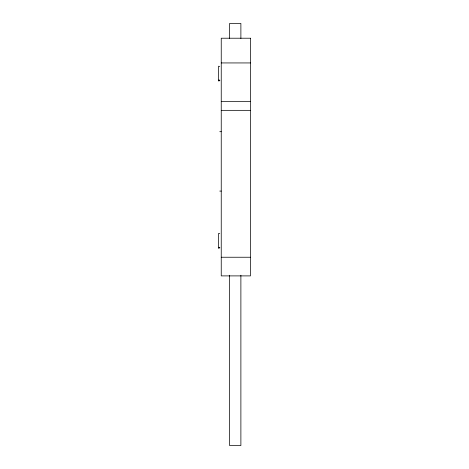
<?xml version="1.0" encoding="UTF-8"?>
<svg xmlns="http://www.w3.org/2000/svg" width="469" height="469" viewBox="0 0 469 469"><rect width="100%" height="100%" fill="white"/><g stroke="black" fill="none" stroke-linecap="round" stroke-linejoin="round"><path stroke-width="0.7" d="M221.239 62.94L250.458 62.94M218.542 80.111L219.768 80.111L219.768 80.779L218.542 80.779M221.239 101.462L250.458 101.462M221.239 110.344L250.458 110.344M219.768 131.689L221.239 131.689M219.768 191.082L221.239 191.082M218.542 247.327L219.768 247.327L219.768 247.99L218.542 247.99M221.239 257.241L250.458 257.241M240.884 38.487L240.884 23.45L229.587 23.45L229.587 38.487M240.884 275.239L240.884 445.55L229.587 445.55L229.587 275.239M219.768 66.405L218.542 66.229L218.542 80.949M219.768 233.615L218.542 233.439L218.542 248.16M250.458 38.218L221.239 38.218L221.239 275.895L250.458 275.895L250.458 38.218"/></g></svg>
